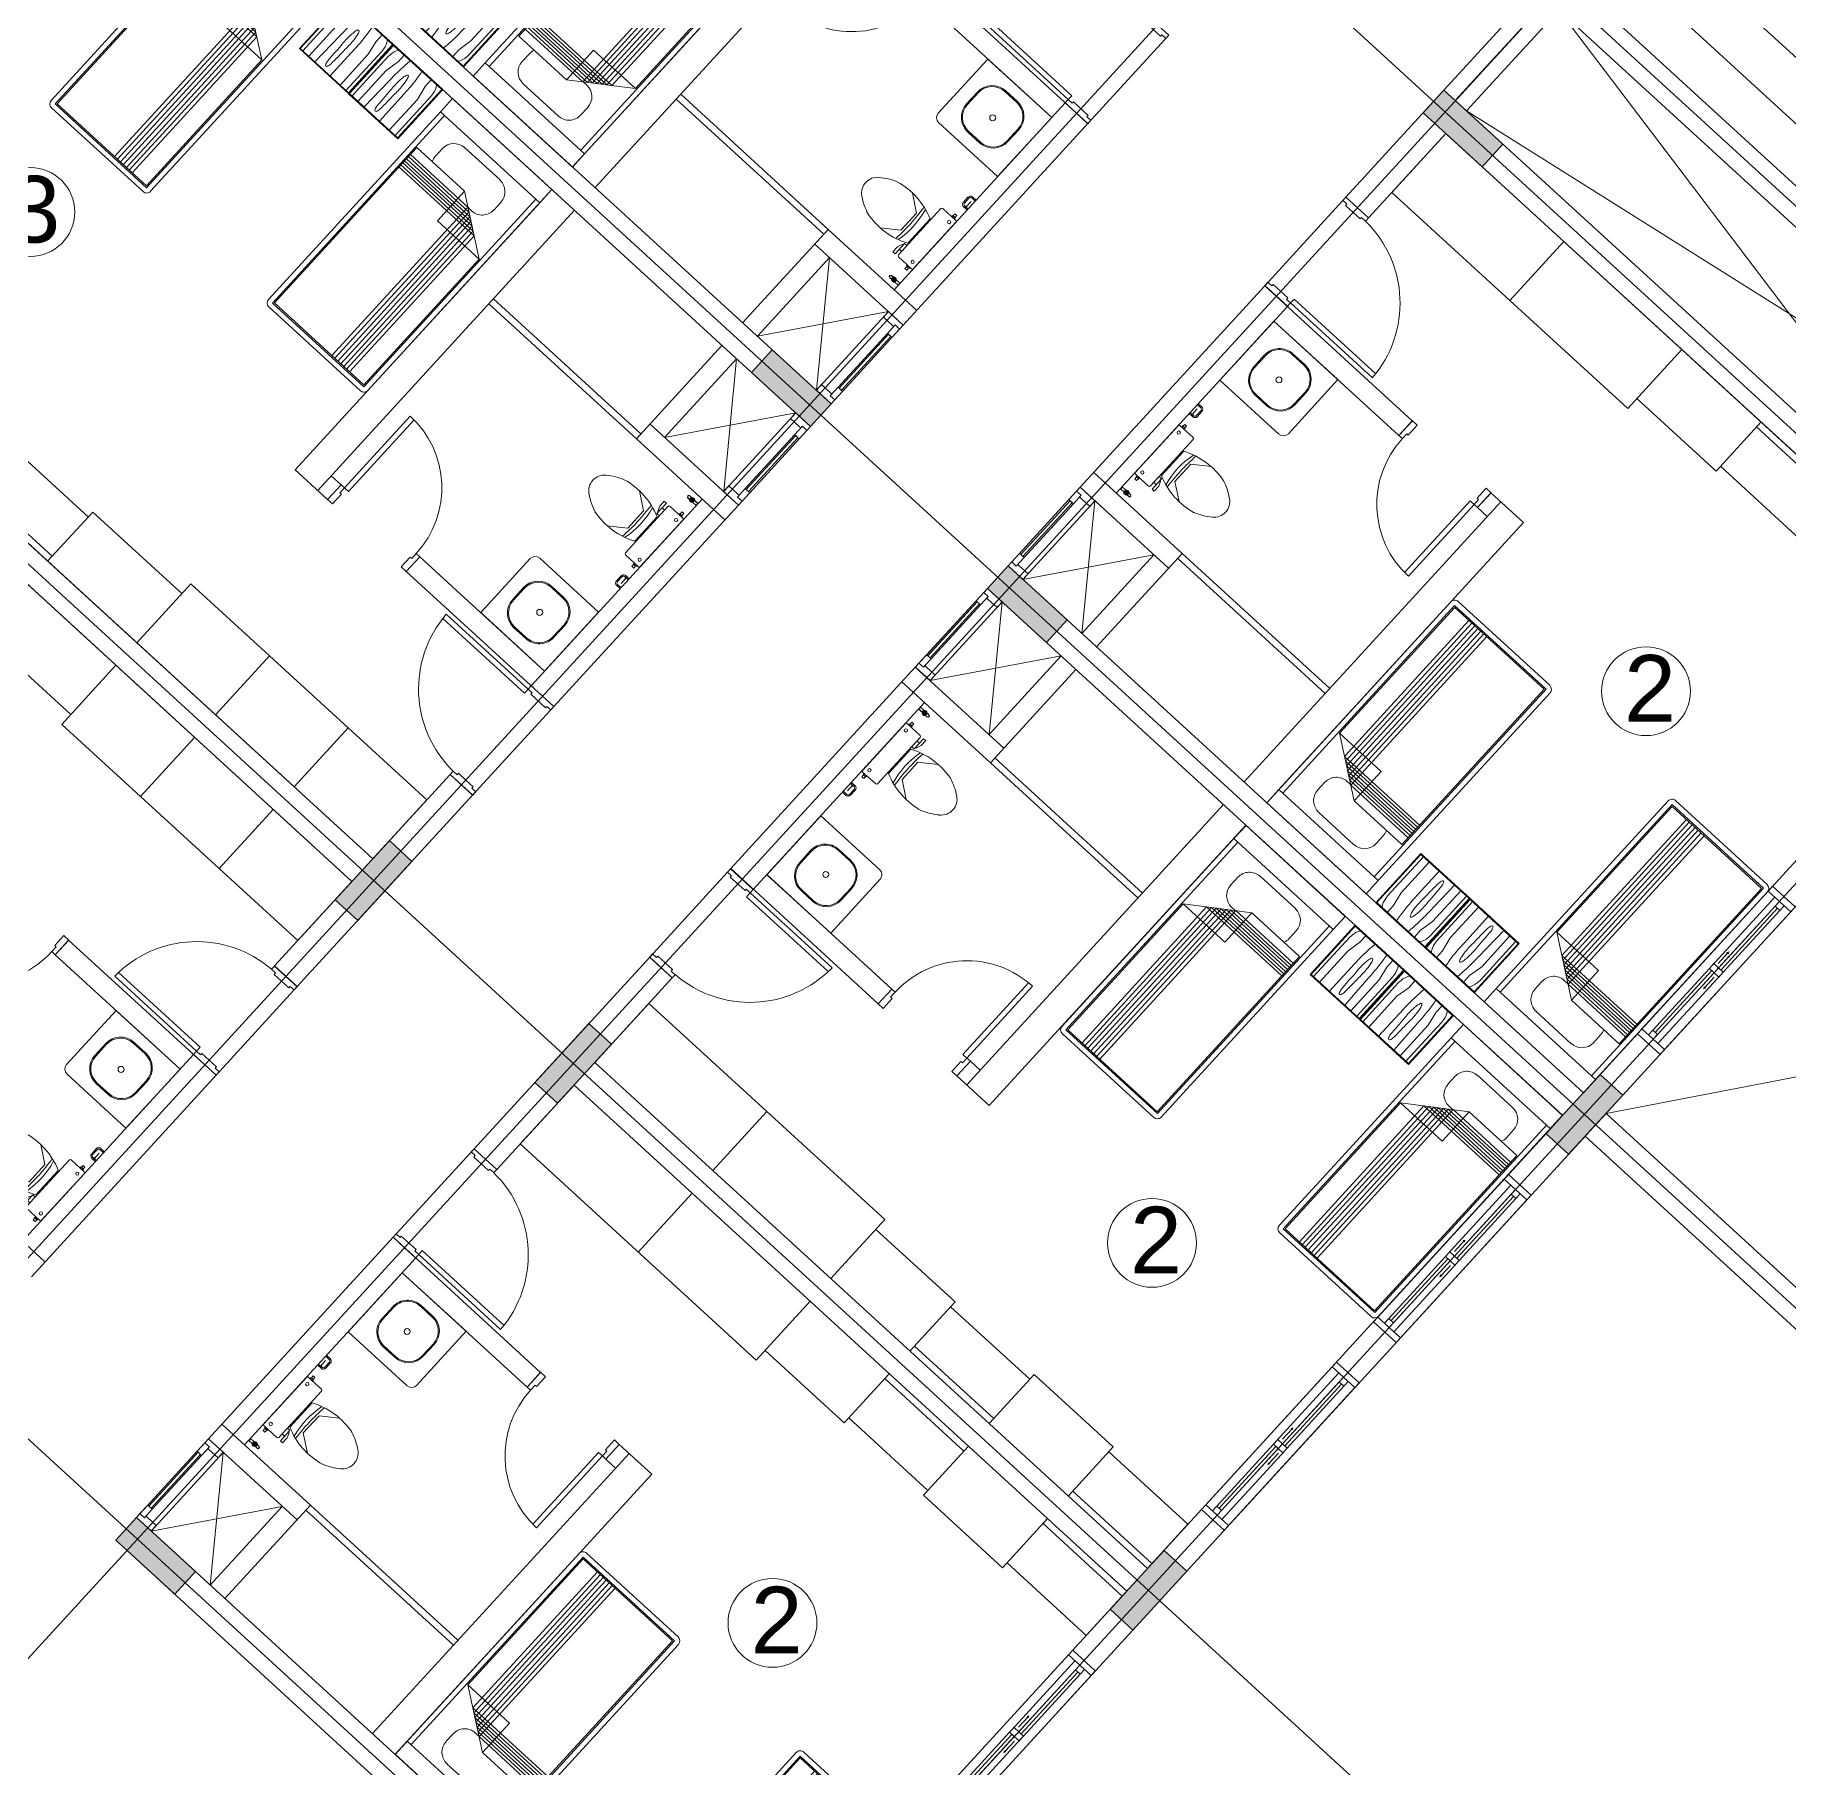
# Model space of a CAD drawing. Header units: metres. Extents: x 750 to 3116, y -341 to 1465.
# Drawn here: x 1586.25 to 1599.41, y 1170.11 to 1183.11 of the extents above; entities that cross this region are included whole.
import ezdxf
from ezdxf.enums import TextEntityAlignment as Align

# ---------------------------------------------------------------- set-up
doc = ezdxf.new("R2010")
doc.units = ezdxf.units.M
for name, color, linetype, lineweight in [('A-Door', 254, 'Continuous', 5), ('Bathroom Door', 252, 'Continuous', 5), ('Bathroom fur', 252, 'Continuous', 5), ('Centre Line', 7, 'Continuous', 13), ('Column', 50, 'Continuous', 20), ('Cutout', 153, 'Continuous', 5), ('Door', 253, 'Continuous', 5), ('Furniture', 44, 'Continuous', 5), ('GUIDE LINE', 7, 'Continuous', 5), ('Hatch', 251, 'Continuous', 5), ('Hidden line', 251, 'Continuous', 5), ('Inverted beam', 252, 'Continuous', 5), ('Railing', 190, 'Continuous', 5), ('Wall ext', 20, 'Continuous', 18), ('WINDOW', 33, 'Continuous', 5)]:
    doc.layers.add(name, color=color, linetype=linetype, lineweight=lineweight)
doc.layers.add('Text', color=7, linetype='Continuous')
doc.styles.get("Standard").update_dxf_attribs({"font": 'arial.ttf'})
doc.styles.add('TEXT-DET', font='simplex.shx', dxfattribs={"width": 0.7})

# ---------------------------------------------------------------- blocks, each defined once
blk = doc.blocks.new('Water Closet')
at = {"layer": 'Bathroom fur', "linetype": 'Continuous', "lineweight": -3}
for p, q in [((1886.331, 447.871), (1886.35, 447.871)), ((1886.364, 447.861), (1886.349, 447.87)), ((1886.364, 447.861), (1886.355, 447.877)), ((1886.364, 447.861), (1886.364, 447.879)), ((1886.364, 447.861), (1886.364, 447.879)), ((1886.364, 447.861), (1886.364, 447.879)), ((1886.364, 447.861), (1886.364, 447.879)), ((1886.364, 447.861), (1886.364, 447.879)), ((1886.364, 447.861), (1886.364, 447.879)), ((1886.364, 447.861), (1886.364, 447.879)), ((1886.364, 447.861), (1886.364, 447.879)), ((1886.364, 447.861), (1886.364, 447.879)), ((1886.364, 447.861), (1886.364, 447.879)), ((1886.364, 447.861), (1886.364, 447.879)), ((1886.364, 447.861), (1886.364, 447.879)), ((1886.364, 447.861), (1886.373, 447.877)), ((1886.364, 447.861), (1886.379, 447.87)), ((1886.378, 447.871), (1886.416, 447.871)), ((1886.416, 447.851), (1886.416, 447.871)), ((1886.331, 447.851), (1886.35, 447.851)), ((1886.364, 447.861), (1886.346, 447.861)), ((1886.364, 447.861), (1886.349, 447.853)), ((1886.364, 447.861), (1886.355, 447.846)), ((1886.364, 447.861), (1886.381, 447.861)), ((1886.364, 447.861), (1886.379, 447.853)), ((1886.364, 447.861), (1886.373, 447.846)), ((1886.364, 447.861), (1886.364, 447.844)), ((1886.378, 447.851), (1886.416, 447.851))]:
    blk.add_line(p, q, dxfattribs=at)
at = {"layer": 'Bathroom fur', "linetype": 'ByBlock'}
for p, q in [((1886.387, 447.744), (1886.368, 447.744)), ((1886.368, 447.744), (1886.368, 447.724)), ((1886.387, 447.744), (1886.387, 447.724)), ((1886.152, 447.554), (1886.027, 447.644)), ((1886.217, 447.662), (1886.217, 447.713)), ((1886.239, 447.713), (1886.217, 447.713)), ((1886.217, 447.662), (1886.232, 447.625)), ((1886.232, 447.625), (1886.239, 447.625)), ((1886.239, 447.608), (1886.239, 447.713)), ((1886.239, 447.666), (1886.264, 447.666)), ((1886.239, 447.608), (1886.264, 447.608)), ((1886.264, 447.23), (1886.264, 447.703)), ((1886.407, 447.713), (1886.274, 447.713)), ((1886.39, 447.724), (1886.365, 447.724)), ((1886.365, 447.724), (1886.365, 447.715)), ((1886.39, 447.715), (1886.365, 447.715)), ((1886.39, 447.724), (1886.39, 447.715)), ((1886.416, 447.23), (1886.416, 447.703)), ((1886.152, 447.379), (1886.152, 447.554)), ((1886.256, 447.343), (1886.256, 447.59)), ((1886.152, 447.379), (1886.027, 447.288)), ((1886.407, 447.22), (1886.274, 447.22)), ((1886.365, 447.208), (1886.365, 447.218)), ((1886.39, 447.218), (1886.365, 447.218)), ((1886.39, 447.208), (1886.39, 447.218)), ((1886.39, 447.208), (1886.365, 447.208)), ((1886.368, 447.189), (1886.368, 447.208)), ((1886.387, 447.189), (1886.368, 447.189)), ((1886.387, 447.189), (1886.387, 447.208))]:
    blk.add_line(p, q, dxfattribs=at)
at = {"layer": 'Bathroom fur'}
for p, q in [((1886.356, 447.031), (1886.356, 447.081)), ((1886.366, 447.031), (1886.366, 447.081)), ((1886.416, 447.106), (1886.381, 447.106)), ((1886.416, 447.096), (1886.381, 447.096)), ((1886.416, 447.016), (1886.381, 447.016)), ((1886.416, 447.006), (1886.381, 447.006))]:
    blk.add_line(p, q, dxfattribs=at)
at = {"layer": 'Bathroom fur', "linetype": 'Continuous', "lineweight": -3}
blk.add_circle((1886.364, 447.861), 0.0175, dxfattribs=at)
at = {"layer": 'Bathroom fur', "linetype": 'ByBlock'}
for centre in [(1886.378, 447.669), (1886.378, 447.264)]:
    blk.add_circle(centre, 0.0123, dxfattribs=at)
at = {"layer": 'Bathroom fur', "linetype": 'Continuous', "lineweight": -3}
blk.add_arc((1886.331, 447.861), 0.01, 90.002, 270, dxfattribs=at)
at = {"layer": 'Bathroom fur', "linetype": 'ByBlock'}
for centre, radius, start, end in [((1886.035, 447.208), 0.446, 109.2942, 127.2549), ((1886.017, 447.095), 0.55, 64.2321, 103.6755), ((1884.672, 447.479), 1.501, 353.4552, 5.5271), ((1885.552, 447.472), 0.65, 345.9276, 13.0204), ((1886.274, 447.703), 0.00987, 90, 180), ((1886.407, 447.703), 0.00987, 0, 90), ((1885.835, 447.467), 0.119, 126.3794, 233.6206), ((1886.041, 447.728), 0.451, 232.2382, 250.1051), ((1886.017, 447.838), 0.55, 256.3245, 295.7679), ((1886.274, 447.23), 0.00987, 180, 270), ((1886.407, 447.23), 0.00987, 270, 0)]:
    blk.add_arc(centre, radius, start, end, dxfattribs=at)
at = {"layer": 'Bathroom fur'}
for centre, radius, start, end in [((1886.381, 447.081), 0.025, 90, 180), ((1886.381, 447.081), 0.015, 90, 180), ((1886.381, 447.031), 0.025, 180, 270), ((1886.381, 447.031), 0.015, 180, 270)]:
    blk.add_arc(centre, radius, start, end, dxfattribs=at)
at = {"layer": 'Bathroom fur', "style": 'TEXT-DET', "width": 0.6}
blk.add_text('1', height=0.06, dxfattribs=at).set_placement((1886.394, 447.07), align=Align.MIDDLE)
blk = doc.blocks.new('Nightstand')
at = {"layer": 'Furniture'}
for p, q in [((1879.838, 464.54), (1879.838, 464.04)), ((1880.338, 464.54), (1879.838, 464.54)), ((1879.843, 464.535), (1879.843, 464.045)), ((1880.333, 464.535), (1879.843, 464.535)), ((1879.869, 464.442), (1879.871, 464.467)), ((1879.869, 464.045), (1879.869, 464.442)), ((1879.929, 464.358), (1879.951, 464.469)), ((1879.951, 464.469), (1879.951, 464.535)), ((1880.074, 464.444), (1880.068, 464.44)), ((1880.08, 464.44), (1880.074, 464.444)), ((1880.226, 464.469), (1880.226, 464.535)), ((1880.248, 464.358), (1880.226, 464.469)), ((1880.308, 464.442), (1880.305, 464.467)), ((1880.308, 464.045), (1880.308, 464.442)), ((1880.333, 464.045), (1880.333, 464.535)), ((1880.338, 464.04), (1880.338, 464.54)), ((1879.929, 464.045), (1879.929, 464.358)), ((1879.997, 464.32), (1879.991, 464.045)), ((1880.147, 464.32), (1880.147, 464.045)), ((1880.248, 464.045), (1880.248, 464.358)), ((1880.068, 464.081), (1880.074, 464.077)), ((1880.074, 464.077), (1880.08, 464.081)), ((1879.838, 464.04), (1880.338, 464.04)), ((1879.843, 464.045), (1880.333, 464.045))]:
    blk.add_line(p, q, dxfattribs=at)
for centre, radius, start, end in [((1880.021, 464.452), 0.15, 146.5657, 174.2856), ((1881.576, 464.32), 1.578, 174.0179, 180), ((1880.825, 464.399), 0.823, 170.5074, 174.0179), ((1879.315, 464.399), 0.828, 5.9821, 9.4446), ((1878.564, 464.32), 1.583, 0, 5.9821), ((1880.156, 464.452), 0.15, 5.7144, 33.4343), ((1880.715, 464.32), 0.664, 175.5997, 180), ((1880.715, 464.32), 0.664, 180, 184.4003), ((1880.395, 464.345), 0.343, 169.4757, 175.5997), ((1880.197, 464.382), 0.142, 155.8434, 169.4757), ((1879.951, 464.382), 0.142, 10.5243, 24.1566), ((1879.753, 464.345), 0.343, 4.4003, 10.5243), ((1879.433, 464.32), 0.664, 0, 4.4003), ((1879.433, 464.32), 0.664, 355.5997, 0), ((1886.298, 464.381), 6.246, 181.0259, 182.4606), ((1873.85, 464.381), 6.246, 357.5394, 358.9741), ((1880.197, 464.139), 0.142, 190.5243, 204.1566), ((1879.951, 464.139), 0.142, 335.8434, 349.4757)]:
    blk.add_arc(centre, radius, start, end, dxfattribs=at)
blk = doc.blocks.new('Bed')
at = {"layer": 'Furniture', "linetype": 'Continuous'}
for p, q in [((1878.327, 465.952), (1879.337, 465.952)), ((1878.327, 465.817), (1878.327, 465.952)), ((1879.337, 465.952), (1879.337, 465.817)), ((1879.337, 465.817), (1878.327, 465.817)), ((1878.327, 463.909), (1878.327, 465.817)), ((1878.367, 463.909), (1878.367, 465.817)), ((1879.297, 465.817), (1879.297, 463.909)), ((1879.337, 465.817), (1879.337, 463.909)), ((1878.642, 465.742), (1879.002, 465.742)), ((1878.377, 465.499), (1878.862, 465.499)), ((1878.377, 463.919), (1878.377, 465.499)), ((1878.525, 465.544), (1878.525, 465.624)), ((1878.862, 465.499), (1879.287, 465.199)), ((1878.862, 465.199), (1878.862, 465.499)), ((1879.12, 465.624), (1879.12, 465.544)), ((1878.962, 465.429), (1878.377, 465.429)), ((1878.992, 465.407), (1878.377, 465.407)), ((1879.022, 465.386), (1878.377, 465.386)), ((1879.052, 465.365), (1878.377, 465.365)), ((1878.962, 463.919), (1878.962, 465.429)), ((1879.002, 465.427), (1878.965, 465.427)), ((1878.992, 463.919), (1878.992, 465.407)), ((1879.022, 463.919), (1879.022, 465.386)), ((1879.052, 463.919), (1879.052, 465.365)), ((1879.082, 465.344), (1878.377, 465.344)), ((1879.112, 465.323), (1878.377, 465.323)), ((1879.142, 465.302), (1878.377, 465.302)), ((1879.082, 463.919), (1879.082, 465.344)), ((1879.112, 463.919), (1879.112, 465.323)), ((1879.142, 463.919), (1879.142, 465.302)), ((1879.287, 465.199), (1878.862, 465.199)), ((1879.287, 465.199), (1879.287, 463.919)), ((1879.287, 463.919), (1878.377, 463.919)), ((1879.297, 463.909), (1878.367, 463.909)), ((1879.297, 463.869), (1878.367, 463.869))]:
    blk.add_line(p, q, dxfattribs=at)
for centre, radius, start, end in [((1878.642, 465.624), 0.117, 90, 180), ((1879.002, 465.624), 0.117, 360, 90), ((1878.642, 465.544), 0.117, 180.0006, 202.5189), ((1879.002, 465.544), 0.117, 270, 0), ((1878.367, 463.909), 0.04, 180, 270), ((1879.297, 463.909), 0.04, 270, 0)]:
    blk.add_arc(centre, radius, start, end, dxfattribs=at)
blk = doc.blocks.new('Wash bashin')
at = {"layer": 'Bathroom fur', "ltscale": 0.35}
for p, q in [((1884.067, 437.333), (1884.067, 437.883)), ((1884.117, 437.933), (1884.717, 437.933)), ((1884.717, 437.333), (1884.717, 437.933)), ((1884.067, 437.333), (1884.717, 437.333))]:
    blk.add_line(p, q, dxfattribs=at)
at = {"layer": 'Bathroom fur'}
for p, q in [((1884.327, 437.838), (1884.447, 437.838)), ((1884.327, 437.83), (1884.447, 437.83)), ((1884.177, 437.568), (1884.177, 437.688)), ((1884.185, 437.568), (1884.185, 437.688)), ((1884.589, 437.688), (1884.589, 437.568)), ((1884.597, 437.688), (1884.597, 437.568)), ((1884.447, 437.426), (1884.327, 437.426)), ((1884.447, 437.418), (1884.327, 437.418))]:
    blk.add_line(p, q, dxfattribs=at)
blk.add_circle((1884.392, 437.633), 0.0225, dxfattribs=at)
at = {"layer": 'Bathroom fur', "ltscale": 0.35}
blk.add_arc((1884.117, 437.883), 0.05, 90, 180, dxfattribs=at)
at = {"layer": 'Bathroom fur'}
for centre, radius, start, end in [((1884.327, 437.688), 0.15, 90, 180), ((1884.327, 437.688), 0.142, 90, 180), ((1884.447, 437.688), 0.15, 0, 90), ((1884.447, 437.688), 0.142, 0, 90), ((1884.327, 437.568), 0.15, 180, 270), ((1884.327, 437.568), 0.142, 180, 270), ((1884.447, 437.568), 0.15, 270, 0), ((1884.447, 437.568), 0.142, 270, 0)]:
    blk.add_arc(centre, radius, start, end, dxfattribs=at)
blk = doc.blocks.new('Door 900')
at = {"layer": 'A-Door'}
for points in [[(29934124, 12198491), (29934164, 12198491), (29934164, 12198476), (29934239, 12198476), (29934314, 12198476), (29934314, 12198491), (29934354, 12198491), (29934354, 12198524), (29934239, 12198524), (29934124, 12198524)], [(29934164, 12197672), (29934314, 12197672), (29934314, 12197658), (29934354, 12197658), (29934354, 12197624), (29934239, 12197624), (29934124, 12197624), (29934124, 12197658), (29934164, 12197658)]]:
    blk.add_lwpolyline(points, close=True, dxfattribs=at)
blk.add_lwpolyline([(29935187, 12197658), (29934354, 12197658), (29934354, 12197698), (29935185, 12197698)], dxfattribs=at)
blk.add_arc((29934327, 12197631), 860, 1.7769, 88.2024, dxfattribs=at)
blk = doc.blocks.new('Door1')
at = {"layer": 'Bathroom Door'}
for p, q in [((1900.586, 444.886), (1899.856, 444.886)), ((1900.586, 444.846), (1899.857, 444.846))]:
    blk.add_line(p, q, dxfattribs=at)
for points in [[(1900.736, 444.921), (1900.586, 444.921), (1900.586, 444.886), (1900.636, 444.886), (1900.636, 444.871), (1900.736, 444.871), (1900.736, 444.921)], [(1900.586, 444.886), (1900.586, 444.846)], [(1900.736, 444.121), (1900.586, 444.121), (1900.586, 444.156), (1900.636, 444.156), (1900.636, 444.171), (1900.736, 444.171), (1900.736, 444.121)]]:
    blk.add_lwpolyline(points, dxfattribs=at)
blk.add_arc((1900.586, 444.886), 0.73, 180, 270, dxfattribs=at)
blk = doc.blocks.new('WINODO1')
at = {"layer": 'WINDOW', "linetype": 'Continuous'}
for p, q in [((2471212540, 936769700), (2471212491, 936769700)), ((2471212491, 936769700), (2471212491, 936769470)), ((2471212540, 936769700), (2471212540, 936769470)), ((2471213991, 936769700), (2471213943, 936769700)), ((2471213943, 936769700), (2471213943, 936769470)), ((2471213991, 936769700), (2471213991, 936769470)), ((2471212540, 936769470), (2471212491, 936769470)), ((2471213991, 936769470), (2471213943, 936769470))]:
    blk.add_line(p, q, dxfattribs=at)
at = {"layer": 'WINDOW'}
for p, q in [((2471212540, 936769700), (2471213943, 936769700)), ((2471213241, 936769537), (2471212540, 936769537)), ((2471212588, 936769633), (2471213217, 936769633)), ((2471212588, 936769585), (2471213217, 936769585)), ((2471213193, 936769561), (2471213089, 936769561)), ((2471213241, 936769633), (2471213943, 936769633)), ((2471213266, 936769585), (2471213895, 936769585)), ((2471213266, 936769537), (2471213895, 936769537)), ((2471213290, 936769609), (2471213394, 936769609)), ((2471212540, 936769470), (2471213943, 936769470))]:
    blk.add_line(p, q, dxfattribs=at)
at = {"layer": 'WINDOW', "color": 4}
blk.add_line((2471212588, 936769609), (2471213217, 936769609), dxfattribs=at)
at = {"layer": 'WINDOW', "color": 4, "true_color": 0x1fffff}
blk.add_line((2471213266, 936769561), (2471213895, 936769561), dxfattribs=at)
at = {"layer": 'WINDOW'}
for points in [[(2471212540, 936769585), (2471212588, 936769585), (2471212588, 936769633), (2471212540, 936769633)], [(2471213076, 936769561), (2471213089, 936769568), (2471213089, 936769554)], [(2471213217, 936769585), (2471213266, 936769585), (2471213266, 936769633), (2471213217, 936769633)], [(2471213217, 936769537), (2471213266, 936769537), (2471213266, 936769585), (2471213217, 936769585)], [(2471213406, 936769609), (2471213394, 936769616), (2471213394, 936769602)], [(2471213895, 936769537), (2471213943, 936769537), (2471213943, 936769585), (2471213895, 936769585)]]:
    blk.add_lwpolyline(points, close=True, dxfattribs=at)
blk = doc.blocks.new('700mm Door')
at = {"layer": 'Door'}
for points in [[(11493508.327, 4446107.926), (11493508.287, 4446107.926), (11493508.287, 4446107.776), (11493508.344, 4446107.776), (11493508.344, 4446107.868), (11493508.344, 4446107.88), (11493508.327, 4446107.88)], [(11493508.327, 4446107.88), (11493508.413, 4446107.88), (11493508.413, 4446107.926), (11493508.327, 4446107.926)], [(11493508.413, 4446107.891), (11493508.961, 4446107.891), (11493508.961, 4446107.914), (11493508.413, 4446107.914)], [(11493509.047, 4446107.88), (11493508.961, 4446107.88), (11493508.961, 4446107.926), (11493509.047, 4446107.926)], [(11493509.047, 4446107.926), (11493509.047, 4446107.88), (11493509.03, 4446107.88), (11493509.03, 4446107.868), (11493509.03, 4446107.776), (11493509.087, 4446107.776), (11493509.087, 4446107.926)]]:
    blk.add_lwpolyline(points, close=True, dxfattribs=at)
at = {"layer": 'Door', "color": 1}
blk.add_lwpolyline([(11493508.413, 4446107.88), (11493508.961, 4446107.88), (11493508.961, 4446107.926), (11493508.413, 4446107.926)], close=True, dxfattribs=at)

msp = doc.modelspace()

# ---------------------------------------------------------------- hatches: boundary and pattern name
at = {"layer": 'Hatch', "transparency": 33554687}
h = msp.add_hatch(color=256, dxfattribs=at)
h.dxf.hatch_style = 1
h.paths.add_polyline_path([(1646.175, 1164.24), (1646.005, 1164.395), (1645.846, 1164.222), (1645.755, 1164.122), (1645.6, 1163.952), (1645.769, 1163.797)])
h.paths.add_polyline_path([(1649.318, 1167.672), (1649.149, 1167.827), (1648.743, 1167.385), (1648.913, 1167.229)])
h.paths.add_polyline_path([(1652.587, 1171.24), (1652.417, 1171.396), (1652.384, 1171.359), (1652.292, 1171.259), (1652.012, 1170.953), (1652.182, 1170.798)])
h.paths.add_polyline_path([(1655.856, 1174.809), (1655.686, 1174.964), (1655.281, 1174.522), (1655.45, 1174.366)])
h.paths.add_polyline_path([(1659.124, 1178.377), (1658.955, 1178.533), (1658.549, 1178.09), (1658.719, 1177.935)])
h.paths.add_polyline_path([(1661.826, 1182.215), (1661.67, 1182.045), (1662.113, 1181.64), (1662.268, 1181.809)])
h.paths.add_polyline_path([(1657.785, 1185.916), (1657.629, 1185.746), (1658.072, 1185.341), (1658.227, 1185.511)])
h.paths.add_polyline_path([(1654.516, 1182.348), (1654.361, 1182.178), (1654.471, 1182.077), (1654.803, 1181.773), (1654.958, 1181.942)])
h.paths.add_polyline_path([(1652.746, 1183.969), (1652.591, 1183.799), (1653.033, 1183.394), (1653.189, 1183.563)])
h.paths.add_polyline_path([(1651.542, 1178.76), (1651.372, 1178.915), (1650.967, 1178.473), (1651.137, 1178.318)])
h.paths.add_polyline_path([(1650.045, 1180.131), (1649.875, 1180.287), (1649.47, 1179.844), (1649.64, 1179.689)])
h.paths.add_polyline_path([(1647.979, 1175.21), (1647.823, 1175.041), (1647.934, 1174.94), (1648.266, 1174.636), (1648.421, 1174.805)])
h.paths.add_polyline_path([(1646.541, 1176.528), (1646.209, 1176.832), (1646.053, 1176.662), (1646.496, 1176.257), (1646.651, 1176.426)])
h.paths.add_polyline_path([(1645.004, 1171.623), (1644.835, 1171.778), (1644.43, 1171.336), (1644.599, 1171.181)])
h.paths.add_polyline_path([(1643.632, 1173.131), (1643.463, 1173.286), (1643.058, 1172.844), (1643.227, 1172.688)])
h.paths.add_polyline_path([(1641.441, 1168.073), (1641.286, 1167.904), (1641.728, 1167.499), (1641.884, 1167.668)])
h.paths.add_polyline_path([(1640.114, 1169.289), (1639.944, 1169.445), (1639.539, 1169.002), (1639.709, 1168.847)])
h.paths.add_polyline_path([(1636.735, 1165.822), (1636.403, 1166.126), (1636.247, 1165.956), (1636.69, 1165.551), (1636.845, 1165.721)])
h.paths.add_polyline_path([(1631.152, 1171.438), (1630.982, 1171.593), (1630.577, 1171.151), (1630.746, 1170.995)])
h.paths.add_polyline_path([(1634.17, 1174.733), (1634.001, 1174.889), (1633.595, 1174.446), (1633.765, 1174.291)])
h.paths.add_polyline_path([(1637.689, 1178.575), (1637.519, 1178.73), (1637.114, 1178.288), (1637.284, 1178.132)])
h.paths.add_polyline_path([(1640.833, 1182.007), (1640.663, 1182.162), (1640.258, 1181.72), (1640.427, 1181.564), (1640.461, 1181.601), (1640.552, 1181.701)])
h.paths.add_polyline_path([(1644.101, 1185.575), (1643.932, 1185.731), (1643.527, 1185.288), (1643.696, 1185.133)])
h.paths.add_polyline_path([(1646.999, 1188.738), (1647.09, 1188.838), (1647.245, 1189.007), (1647.076, 1189.163), (1646.67, 1188.72), (1646.84, 1188.565)])
h.paths.add_polyline_path([(1636.008, 1186.175), (1635.839, 1186.33), (1635.433, 1185.888), (1635.603, 1185.733)])
h.paths.add_polyline_path([(1631.525, 1190.282), (1631.369, 1190.112), (1631.48, 1190.011), (1631.812, 1189.707), (1631.967, 1189.877)])
h.paths.add_polyline_path([(1628.676, 1186.831), (1628.506, 1186.986), (1628.101, 1186.544), (1628.27, 1186.388)])
h.paths.add_polyline_path([(1632.989, 1182.879), (1632.82, 1183.035), (1632.415, 1182.592), (1632.584, 1182.437)])
h.paths.add_polyline_path([(1629.471, 1179.038), (1629.301, 1179.193), (1628.896, 1178.751), (1629.066, 1178.596)])
h.paths.add_polyline_path([(1624.987, 1183.145), (1624.832, 1182.975), (1625.274, 1182.57), (1625.43, 1182.739)])
h.paths.add_polyline_path([(1626.327, 1175.606), (1626.157, 1175.761), (1626.124, 1175.724), (1626.032, 1175.625), (1625.752, 1175.319), (1625.922, 1175.163)])
h.paths.add_polyline_path([(1621.719, 1179.576), (1621.563, 1179.407), (1621.674, 1179.305), (1622.006, 1179.001), (1622.161, 1179.171)])
h.paths.add_polyline_path([(1619.949, 1181.197), (1619.794, 1181.028), (1620.236, 1180.622), (1620.391, 1180.792), (1620.281, 1180.893)])
h.paths.add_polyline_path([(1623.218, 1184.766), (1623.062, 1184.596), (1623.505, 1184.191), (1623.66, 1184.361)])
h.paths.add_polyline_path([(1626.486, 1188.334), (1626.331, 1188.165), (1626.773, 1187.76), (1626.929, 1187.929)])
h.paths.add_polyline_path([(1622.117, 1192.336), (1621.962, 1192.167), (1622.404, 1191.762), (1622.56, 1191.931)])
h.paths.add_polyline_path([(1619.143, 1188.749), (1618.973, 1188.904), (1618.568, 1188.462), (1618.738, 1188.307)])
h.paths.add_polyline_path([(1615.874, 1185.18), (1615.705, 1185.336), (1615.299, 1184.893), (1615.469, 1184.738)])
h.paths.add_polyline_path([(1612.731, 1181.748), (1612.561, 1181.904), (1612.156, 1181.461), (1612.325, 1181.306)])
h.paths.add_polyline_path([(1617.373, 1177.496), (1617.203, 1177.652), (1616.798, 1177.209), (1616.967, 1177.054)])
h.paths.add_polyline_path([(1618.745, 1175.989), (1618.575, 1176.144), (1618.17, 1175.702), (1618.339, 1175.546)])
h.paths.add_polyline_path([(1623.058, 1172.037), (1622.889, 1172.193), (1622.483, 1171.75), (1622.653, 1171.595)])
h.paths.add_polyline_path([(1619.915, 1168.605), (1619.745, 1168.761), (1619.34, 1168.318), (1619.509, 1168.163)])
h.paths.add_polyline_path([(1615.181, 1172.439), (1615.026, 1172.27), (1615.468, 1171.864), (1615.624, 1172.034)])
h.paths.add_polyline_path([(1613.411, 1174.06), (1613.256, 1173.891), (1613.699, 1173.485), (1613.854, 1173.655)])
h.paths.add_polyline_path([(1609.042, 1178.062), (1608.887, 1177.893), (1609.329, 1177.487), (1609.485, 1177.657)])
h.paths.add_polyline_path([(1610.143, 1170.492), (1609.987, 1170.322), (1610.43, 1169.917), (1610.585, 1170.086)])
h.paths.add_polyline_path([(1607.566, 1166.791), (1607.397, 1166.946), (1606.992, 1166.504), (1607.161, 1166.348)])
h.paths.add_polyline_path([(1602.924, 1171.043), (1602.755, 1171.198), (1602.35, 1170.756), (1602.519, 1170.6)])
h.paths.add_polyline_path([(1604.823, 1182.429), (1604.653, 1182.584), (1604.495, 1182.411), (1604.403, 1182.311), (1604.248, 1182.142), (1604.418, 1181.986)])
h.paths.add_polyline_path([(1607.842, 1185.725), (1607.672, 1185.88), (1607.267, 1185.438), (1607.436, 1185.282)])
h.paths.add_polyline_path([(1603.528, 1189.676), (1603.358, 1189.831), (1602.953, 1189.389), (1603.123, 1189.234)])
h.paths.add_polyline_path([(1600.09, 1186.263), (1599.934, 1186.093), (1600.377, 1185.688), (1600.532, 1185.858)])
h.paths.add_polyline_path([(1602.031, 1191.047), (1601.861, 1191.203), (1601.456, 1190.76), (1601.626, 1190.605)])
h.paths.add_polyline_path([(1596.087, 1196.491), (1595.918, 1196.647), (1595.513, 1196.204), (1595.682, 1196.049)])
h.paths.add_polyline_path([(1592.944, 1193.059), (1592.774, 1193.215), (1592.369, 1192.772), (1592.538, 1192.617)])
h.paths.add_polyline_path([(1598.32, 1187.884), (1598.164, 1187.714), (1598.607, 1187.309), (1598.762, 1187.479)])
h.paths.add_polyline_path([(1595.619, 1184.047), (1595.449, 1184.202), (1595.044, 1183.759), (1595.213, 1183.604)])
h.paths.add_polyline_path([(1589.675, 1189.491), (1589.505, 1189.646), (1589.1, 1189.204), (1589.27, 1189.048)])
h.paths.add_polyline_path([(1586.406, 1185.922), (1586.237, 1186.077), (1585.831, 1185.635), (1586.001, 1185.48)])
h.paths.add_polyline_path([(1592.225, 1180.342), (1591.782, 1180.747), (1591.627, 1180.577), (1592.07, 1180.172)])
h.paths.add_polyline_path([(1593.995, 1178.72), (1593.552, 1179.126), (1593.397, 1178.956), (1593.839, 1178.551)])
h.paths.add_polyline_path([(1596.821, 1182.694), (1596.666, 1182.525), (1597.108, 1182.119), (1597.263, 1182.289)])
h.paths.add_polyline_path([(1601.304, 1178.588), (1601.135, 1178.743), (1600.729, 1178.3), (1600.899, 1178.145)])
h.paths.add_polyline_path([(1598.161, 1175.155), (1597.991, 1175.311), (1597.586, 1174.868), (1597.755, 1174.713)])
h.paths.add_polyline_path([(1594.892, 1171.587), (1594.722, 1171.742), (1594.317, 1171.3), (1594.487, 1171.144)])
h.paths.add_polyline_path([(1590.578, 1175.538), (1590.408, 1175.694), (1590.003, 1175.251), (1590.173, 1175.096)])
h.paths.add_polyline_path([(1589.081, 1176.909), (1588.912, 1177.065), (1588.506, 1176.622), (1588.676, 1176.467)])
h.paths.add_polyline_path([(1583.138, 1182.354), (1582.968, 1182.509), (1582.563, 1182.066), (1582.732, 1181.911)])
h.paths.add_polyline_path([(1579.869, 1178.785), (1579.699, 1178.94), (1579.294, 1178.498), (1579.464, 1178.343)])
h.paths.add_polyline_path([(1585.245, 1173.61), (1585.09, 1173.44), (1585.532, 1173.035), (1585.687, 1173.204)])
h.paths.add_polyline_path([(1587.015, 1171.989), (1586.859, 1171.819), (1587.302, 1171.414), (1587.457, 1171.583)])
h.paths.add_polyline_path([(1582.669, 1169.909), (1582.499, 1170.064), (1582.094, 1169.622), (1582.263, 1169.466)])
h.paths.add_polyline_path([(1576.725, 1175.353), (1576.556, 1175.508), (1576.15, 1175.066), (1576.32, 1174.91)])
h.paths.add_polyline_path([(1591.748, 1168.155), (1591.579, 1168.31), (1591.42, 1168.137), (1591.329, 1168.037), (1591.173, 1167.868), (1591.343, 1167.712)])
h.paths.add_polyline_path([(1561.743, 1170.12), (1561.574, 1170.275), (1561.169, 1169.833), (1561.339, 1169.677)])
h.paths.add_polyline_path([(1566.286, 1175.092), (1566.116, 1175.248), (1565.712, 1174.805), (1565.882, 1174.649)])
h.paths.add_polyline_path([(1570.833, 1180.068), (1570.663, 1180.223), (1570.258, 1179.78), (1570.428, 1179.625)])
h.paths.add_polyline_path([(1575.254, 1184.907), (1574.811, 1185.312), (1574.656, 1185.142), (1575.099, 1184.738)])
h.paths.add_polyline_path([(1579.283, 1190.207), (1579.128, 1190.037), (1579.571, 1189.632), (1579.726, 1189.802)])
h.paths.add_polyline_path([(1568.934, 1190.933), (1568.764, 1191.088), (1568.36, 1190.645), (1568.529, 1190.49)])
h.paths.add_polyline_path([(1559.841, 1180.981), (1559.672, 1181.136), (1559.267, 1180.693), (1559.437, 1180.538)])
h.paths.add_polyline_path([(1557.524, 1178.445), (1557.211, 1178.732), (1557.211, 1178.732), (1557.196, 1178.745), (1557.081, 1178.85), (1556.926, 1178.68), (1557.369, 1178.275)])
h.paths.add_polyline_path([(1555.295, 1176.005), (1555.125, 1176.16), (1554.721, 1175.717), (1554.89, 1175.562)])
h.paths.add_polyline_path([(1552.096, 1183.405), (1551.941, 1183.235), (1551.941, 1183.235), (1552.384, 1182.831), (1552.539, 1183)])
h.paths.add_polyline_path([(1554.583, 1185.786), (1554.413, 1185.941), (1554.008, 1185.498), (1554.178, 1185.343)])
h.paths.add_polyline_path([(1559.129, 1190.762), (1558.959, 1190.917), (1558.555, 1190.474), (1558.724, 1190.319)])
h.paths.add_polyline_path([(1563.675, 1195.737), (1563.506, 1195.893), (1563.101, 1195.45), (1563.271, 1195.294)])
h.paths.add_polyline_path([(1567.853, 1200.651), (1567.698, 1200.481), (1568.141, 1200.076), (1568.296, 1200.246)])

# ---------------------------------------------------------------- linework, layer by layer
at = {"layer": 'Bathroom fur'}
for p, q in [((1592.169, 1181.613), (1591.063, 1182.626)), ((1592.203, 1181.65), (1591.097, 1182.663)), ((1590.764, 1180.079), (1589.658, 1181.092)), ((1590.798, 1180.116), (1589.692, 1181.129)), ((1594.858, 1179.218), (1595.964, 1178.205)), ((1594.824, 1179.182), (1595.93, 1178.168)), ((1593.419, 1177.648), (1594.525, 1176.635)), ((1593.453, 1177.685), (1594.559, 1176.671)), ((1588.286, 1172.044), (1589.392, 1171.031)), ((1588.32, 1172.081), (1589.426, 1171.068))]:
    msp.add_line(p, q, dxfattribs=at)
at = {"layer": 'Centre Line', "color": 30, "true_color": 0xf26722}
for p, q in [((1603.973, 1193.337), (1580.152, 1167.332)), ((1619.935, 1164.187), (1589.233, 1192.309)), ((1605.469, 1191.966), (1581.649, 1165.961)), ((1618.531, 1162.653), (1587.828, 1190.776)), ((1609.783, 1188.015), (1585.963, 1162.009)), ((1615.262, 1159.084), (1584.559, 1187.207)), ((1596.901, 1169.339), (1581.291, 1183.639)), ((1593.633, 1165.771), (1578.022, 1180.07))]:
    msp.add_line(p, q, dxfattribs=at)
at = {"layer": 'Centre Line', "color": 3, "true_color": 0x1fff1f}
msp.add_lwpolyline([(1560.568, 1205.701), (1582.572, 1185.546), (1588.732, 1192.27), (1612.323, 1170.661), (1624.767, 1184.247), (1647.479, 1163.443)], dxfattribs=at)
at = {"layer": 'Column'}
for points in [[(1596.821, 1182.694), (1597.263, 1182.289), (1597.108, 1182.119), (1596.666, 1182.525), (1596.821, 1182.694)], [(1591.782, 1180.747), (1592.225, 1180.342), (1592.07, 1180.172), (1591.627, 1180.577), (1591.782, 1180.747)], [(1593.552, 1179.126), (1593.995, 1178.72), (1593.839, 1178.551), (1593.397, 1178.956), (1593.552, 1179.126)], [(1588.506, 1176.622), (1588.912, 1177.065), (1589.081, 1176.909), (1588.676, 1176.467), (1588.506, 1176.622)], [(1590.003, 1175.251), (1590.408, 1175.694), (1590.578, 1175.538), (1590.173, 1175.096), (1590.003, 1175.251)], [(1597.586, 1174.868), (1597.991, 1175.311), (1598.161, 1175.155), (1597.755, 1174.713), (1597.586, 1174.868)], [(1587.015, 1171.989), (1587.457, 1171.583), (1587.302, 1171.414), (1586.859, 1171.819), (1587.015, 1171.989)], [(1594.317, 1171.3), (1594.722, 1171.742), (1594.892, 1171.587), (1594.487, 1171.144), (1594.317, 1171.3)]]:
    msp.add_lwpolyline(points, dxfattribs=at)
at = {"layer": 'Cutout'}
for p, q in [((1597.683, 1183.295), (1601.135, 1178.743)), ((1601.827, 1179.498), (1596.991, 1182.539)), ((1592.212, 1181.438), (1592.114, 1180.443)), ((1591.672, 1180.848), (1592.655, 1181.033)), ((1591.516, 1180.679), (1591.419, 1179.683)), ((1590.976, 1180.089), (1591.959, 1180.273)), ((1594.105, 1178.619), (1594.203, 1179.614)), ((1593.663, 1179.024), (1594.646, 1179.209)), ((1593.507, 1178.855), (1593.41, 1177.86)), ((1592.967, 1178.265), (1593.95, 1178.45)), ((1587.666, 1172.477), (1587.568, 1171.482)), ((1587.125, 1171.887), (1588.108, 1172.072))]:
    msp.add_line(p, q, dxfattribs=at)
at = {"layer": 'Cutout', "ltscale": 0.02}
msp.add_line((1598.036, 1175.019), (1603.679, 1176.101), dxfattribs=at)
at = {"layer": 'Furniture'}
for p, q in [((1596.43, 1181.927), (1598.2, 1180.306)), ((1590.858, 1175.844), (1592.628, 1174.223)), ((1589.892, 1174.79), (1591.662, 1173.169))]:
    msp.add_line(p, q, dxfattribs=at)
for points in [[(1583.984, 1181.938), (1583.317, 1182.549), (1583.013, 1182.217), (1588.787, 1176.928)], [(1600.979, 1178.573), (1596.835, 1182.369), (1596.43, 1181.927)], [(1583.221, 1181.104), (1582.553, 1181.716), (1582.857, 1182.048), (1588.631, 1176.759)], [(1597.315, 1181.116), (1597.72, 1181.559)], [(1598.2, 1180.306), (1598.605, 1180.748)], [(1598.267, 1180.38), (1598.861, 1179.836), (1599.199, 1180.205)], [(1599.165, 1180.168), (1599.758, 1179.624), (1599.792, 1179.661)], [(1586.653, 1179.493), (1585.986, 1180.104)], [(1598.895, 1179.873), (1599.488, 1179.329)], [(1586.383, 1179.198), (1585.716, 1179.809)], [(1587.355, 1178.918), (1586.687, 1179.529), (1586.349, 1179.161)], [(1586.524, 1178.011), (1585.856, 1178.622), (1586.194, 1178.991)], [(1587.017, 1178.549), (1587.422, 1178.992), (1589.192, 1177.371)], [(1587.607, 1178.009), (1588.012, 1178.452)], [(1586.861, 1178.38), (1586.456, 1177.937), (1588.226, 1176.316)], [(1588.197, 1177.469), (1588.602, 1177.911)], [(1587.451, 1177.839), (1587.046, 1177.397)], [(1589.192, 1177.371), (1588.787, 1176.928)], [(1588.041, 1177.299), (1587.636, 1176.857)], [(1588.226, 1176.316), (1588.631, 1176.759)], [(1594.597, 1171.606), (1590.453, 1175.402), (1590.858, 1175.844)], [(1594.442, 1171.436), (1590.298, 1175.232), (1589.892, 1174.79)], [(1591.743, 1175.034), (1591.338, 1174.591)], [(1590.777, 1173.979), (1591.183, 1174.422)], [(1592.628, 1174.223), (1592.223, 1173.781)], [(1592.561, 1174.149), (1593.154, 1173.606), (1592.816, 1173.237)], [(1591.662, 1173.169), (1592.068, 1173.611)], [(1593.12, 1173.569), (1593.714, 1173.025)], [(1592.85, 1173.274), (1593.444, 1172.73), (1593.41, 1172.693)], [(1591.73, 1173.242), (1592.323, 1172.699), (1592.661, 1173.067)], [(1592.627, 1173.031), (1593.221, 1172.487)], [(1593.41, 1172.693), (1593.748, 1173.062), (1594.341, 1172.518), (1594.004, 1172.15)], [(1592.357, 1172.736), (1592.951, 1172.192)], [(1593.255, 1172.524), (1592.917, 1172.155), (1593.511, 1171.611), (1593.848, 1171.98)], [(1594.308, 1172.481), (1594.901, 1171.938), (1594.597, 1171.606)], [(1594.037, 1172.186), (1594.631, 1171.643)], [(1593.848, 1171.98), (1593.815, 1171.943), (1594.408, 1171.399)], [(1593.544, 1171.648), (1594.138, 1171.104), (1594.442, 1171.436)]]:
    msp.add_lwpolyline(points, dxfattribs=at)
at = {"layer": 'GUIDE LINE'}
for centre in [(1586.219, 1181.78), (1598.336, 1178.186), (1594.631, 1174.048), (1591.785, 1171.198)]:
    msp.add_circle(centre, 0.333, dxfattribs=at)
at = {"layer": 'Hidden line'}
for p, q in [((1594.15, 1182.443), (1594.758, 1183.107)), ((1595.477, 1181.227), (1596.085, 1181.891)), ((1592.655, 1181.033), (1592.114, 1180.443)), ((1592.765, 1180.931), (1592.225, 1180.342)), ((1591.959, 1180.273), (1591.419, 1179.683)), ((1592.07, 1180.172), (1591.529, 1179.582)), ((1594.093, 1179.716), (1593.552, 1179.126)), ((1594.203, 1179.614), (1593.663, 1179.024)), ((1593.397, 1178.956), (1592.856, 1178.366)), ((1593.507, 1178.855), (1592.967, 1178.265)), ((1589.536, 1177.406), (1590.144, 1178.07)), ((1590.864, 1176.191), (1591.472, 1176.855)), ((1587.612, 1175.306), (1588.221, 1175.97)), ((1588.94, 1174.09), (1589.548, 1174.754)), ((1587.555, 1172.579), (1587.015, 1171.989)), ((1587.666, 1172.477), (1587.125, 1171.887))]:
    msp.add_line(p, q, dxfattribs=at)
at = {"layer": 'Inverted beam'}
for points in [[(1604.851, 1177.04), (1597.668, 1183.619), (1596.821, 1182.694), (1596.991, 1182.539), (1597.838, 1183.464)], [(1597.683, 1183.295), (1601.827, 1179.498)], [(1602.505, 1170.925), (1598.036, 1175.019), (1597.88, 1174.849), (1602.35, 1170.756), (1602.505, 1170.925)]]:
    msp.add_lwpolyline(points, dxfattribs=at)
at = {"layer": 'Railing'}
for p, q in [((1596.906, 1182.617), (1597.753, 1183.542)), ((1597.591, 1183.535), (1604.774, 1176.955))]:
    msp.add_line(p, q, dxfattribs=at)
at = {"layer": 'Wall ext'}
for p, q in [((1592.225, 1180.342), (1586.281, 1185.786)), ((1592.07, 1180.172), (1586.126, 1185.616)), ((1590.285, 1182.118), (1592.211, 1184.22)), ((1590.455, 1181.963), (1592.38, 1184.064)), ((1593.044, 1183.456), (1594.15, 1182.443)), ((1592.942, 1183.346), (1593.879, 1182.488)), ((1596.085, 1181.891), (1596.821, 1182.694)), ((1596.821, 1182.694), (1601.304, 1178.588)), ((1592.697, 1181.197), (1593.98, 1182.599)), ((1600.979, 1178.573), (1596.666, 1182.525)), ((1594.15, 1182.443), (1592.765, 1180.931)), ((1596.255, 1181.736), (1596.835, 1182.369)), ((1588.787, 1176.928), (1583.013, 1182.217)), ((1582.857, 1182.048), (1588.631, 1176.759)), ((1590.13, 1181.948), (1588.205, 1179.847)), ((1596.255, 1181.736), (1596.085, 1181.891)), ((1590.3, 1181.793), (1588.375, 1179.691)), ((1591.561, 1180.949), (1592.203, 1181.65)), ((1592.203, 1181.65), (1592.867, 1181.042)), ((1591.672, 1180.848), (1592.212, 1181.438)), ((1592.102, 1181.539), (1592.765, 1180.931)), ((1595.477, 1181.227), (1594.093, 1179.716)), ((1596.583, 1180.214), (1595.477, 1181.227)), ((1594.363, 1179.671), (1595.647, 1181.072)), ((1596.482, 1180.104), (1595.546, 1180.961)), ((1590.764, 1180.079), (1591.406, 1180.78)), ((1590.976, 1180.089), (1591.516, 1180.679)), ((1592.225, 1180.342), (1592.07, 1180.172)), ((1590.865, 1180.19), (1591.529, 1179.582)), ((1596.482, 1180.104), (1596.583, 1180.214)), ((1590.764, 1180.079), (1591.428, 1179.471)), ((1588.205, 1179.847), (1588.448, 1179.624)), ((1588.55, 1179.734), (1588.448, 1179.624)), ((1588.476, 1179.802), (1588.55, 1179.734)), ((1594.756, 1179.108), (1594.093, 1179.716)), ((1594.858, 1179.218), (1594.194, 1179.826)), ((1591.258, 1179.627), (1589.975, 1178.226)), ((1595.322, 1177.505), (1597.247, 1179.606)), ((1597.072, 1179.563), (1597.173, 1179.674)), ((1597.417, 1179.451), (1597.173, 1179.674)), ((1591.529, 1179.582), (1590.144, 1178.07)), ((1597.146, 1179.496), (1597.072, 1179.563)), ((1595.492, 1177.349), (1597.417, 1179.451)), ((1589.14, 1179.194), (1589.038, 1179.084)), ((1589.14, 1179.194), (1590.076, 1178.336)), ((1594.105, 1178.619), (1594.646, 1179.209)), ((1594.216, 1178.518), (1594.858, 1179.218)), ((1589.038, 1179.084), (1590.144, 1178.07)), ((1593.552, 1179.126), (1593.397, 1178.956)), ((1593.552, 1179.126), (1597.866, 1175.174)), ((1593.397, 1178.956), (1597.711, 1175.005)), ((1591.343, 1167.712), (1601.304, 1178.588)), ((1597.866, 1175.174), (1600.979, 1178.573)), ((1593.41, 1177.86), (1593.95, 1178.45)), ((1592.856, 1178.366), (1591.472, 1176.855)), ((1593.52, 1177.758), (1592.856, 1178.366)), ((1593.419, 1177.648), (1594.061, 1178.348)), ((1593.419, 1177.648), (1592.755, 1178.256)), ((1592.925, 1178.1), (1591.641, 1176.699)), ((1589.367, 1177.562), (1588.787, 1176.928)), ((1589.367, 1177.562), (1589.536, 1177.406)), ((1588.221, 1175.97), (1589.536, 1177.406)), ((1595.167, 1177.335), (1593.242, 1175.233)), ((1595.336, 1177.18), (1593.411, 1175.078)), ((1592.578, 1175.841), (1591.472, 1176.855)), ((1588.051, 1176.125), (1588.631, 1176.759)), ((1592.679, 1175.952), (1591.743, 1176.81)), ((1599.284, 1176.723), (1599.454, 1176.568)), ((1586.405, 1176.209), (1586.506, 1176.319)), ((1586.506, 1176.319), (1587.612, 1175.306)), ((1586.405, 1176.209), (1587.342, 1175.351)), ((1589.548, 1174.754), (1590.864, 1176.191)), ((1591.033, 1176.035), (1590.864, 1176.191)), ((1588.051, 1176.125), (1588.221, 1175.97)), ((1591.033, 1176.035), (1590.453, 1175.402)), ((1592.679, 1175.952), (1592.578, 1175.841)), ((1598.271, 1175.617), (1598.441, 1175.461)), ((1586.16, 1174.06), (1587.443, 1175.461)), ((1590.453, 1175.402), (1594.597, 1171.606)), ((1593.269, 1175.412), (1593.168, 1175.301)), ((1593.343, 1175.344), (1593.269, 1175.412)), ((1587.612, 1175.306), (1586.228, 1173.794)), ((1593.411, 1175.078), (1593.168, 1175.301)), ((1589.718, 1174.599), (1590.298, 1175.232)), ((1594.442, 1171.436), (1590.298, 1175.232)), ((1597.711, 1175.005), (1594.597, 1171.606)), ((1589.718, 1174.599), (1589.548, 1174.754)), ((1585.665, 1174.513), (1586.329, 1173.905)), ((1597.305, 1174.562), (1597.475, 1174.407)), ((1588.94, 1174.09), (1587.555, 1172.579)), ((1590.046, 1173.077), (1588.94, 1174.09)), ((1587.826, 1172.534), (1589.109, 1173.935)), ((1589.945, 1172.967), (1589.008, 1173.824)), ((1596.292, 1173.456), (1596.462, 1173.301)), ((1596.016, 1173.154), (1596.185, 1172.999)), ((1589.945, 1172.967), (1590.046, 1173.077)), ((1588.32, 1172.081), (1587.656, 1172.689)), ((1588.219, 1171.971), (1587.555, 1172.579)), ((1590.535, 1172.426), (1590.636, 1172.537)), ((1590.879, 1172.314), (1590.636, 1172.537)), ((1588.785, 1170.368), (1590.71, 1172.469)), ((1590.608, 1172.359), (1590.535, 1172.426)), ((1588.954, 1170.212), (1590.879, 1172.314)), ((1587.015, 1171.989), (1586.859, 1171.819)), ((1587.015, 1171.989), (1591.329, 1168.037)), ((1587.568, 1171.482), (1588.108, 1172.072)), ((1587.678, 1171.381), (1588.32, 1172.081)), ((1595.003, 1172.048), (1595.172, 1171.893)), ((1586.859, 1171.819), (1591.343, 1167.712)), ((1591.329, 1168.037), (1594.442, 1171.436)), ((1594.037, 1170.994), (1594.206, 1170.838))]:
    msp.add_line(p, q, dxfattribs=at)

# ---------------------------------------------------------------- block references
at = {"xscale": -1}
for name, p, rotation in [('Bed', (519.176, 2795.11), 137.5109696397398), ('Nightstand', (516.666, 2795.495), 137.5109696397398), ('Bed', (2666.445, -435.813), 317.5109696397391), ('Nightstand', (2668.956, -436.197), 317.5109696397391), ('Nightstand', (2669.325, -436.535), 317.5109696397391), ('Bed', (2668.075, -437.306), 317.5109696397391)]:
    msp.add_blockref(name, p, dxfattribs=dict(at, rotation=rotation))
for name, p, rotation in [('Bed', (-112.062, 2109.242), 317.5109696397398), ('Nightstand', (-111.404, 2110.554), 317.5109696397398), ('Nightstand', (-111.035, 2110.216), 317.5109696397398), ('Bed', (-110.432, 2107.749), 317.5109696397398), ('Bed', (3296.054, 251.549), 137.5109696397391), ('Bed', (3297.684, 250.056), 137.5109696397391), ('Nightstand', (3296.657, 249.082), 137.5109696397391), ('Nightstand', (3297.026, 248.744), 137.5109696397391), ('Bed', (3289.517, 244.412), 137.5109696397391), ('Bed', (3291.146, 242.919), 137.5109696397391)]:
    msp.add_blockref(name, p, dxfattribs=dict(rotation=rotation))
at = {"layer": 'A-Door', "yscale": 0.001, "zscale": 0.001}
for p, xscale, rotation in [((15428.899, -28031.142), -0.001, 317.510969639692), ((-28717.019, 12405.594), 0.001, 317.5109696396549), ((31902.641, -10046.296), 0.001, 137.5109696403553), ((-12243.278, 30390.439), -0.0009999999999999996, 137.510969639692), ((15422.362, -28038.279), -0.001, 317.510969639692), ((-28723.557, 12398.457), 0.001, 317.5109696396549)]:
    msp.add_blockref('Door 900', p, dxfattribs=dict(at, xscale=xscale, rotation=rotation))
at = {"layer": 'Bathroom Door'}
for p, rotation in [((636.691, -518.14), 47.51096963990266), ((630.154, -525.277), 47.51096963990266), ((2548.93, 2877.437), 227.5109696399019)]:
    msp.add_blockref('Door1', p, dxfattribs=dict(at, rotation=rotation))
at = {"layer": 'Bathroom Door', "xscale": -1}
for p, rotation in [((3200.386, 2280.718), 47.51096963957701), ((-14.764, 78.58), 227.5109696395762), ((-21.302, 71.443), 227.5109696395762)]:
    msp.add_blockref('Door1', p, dxfattribs=dict(at, rotation=rotation))
at = {"layer": 'Bathroom fur', "xscale": -1}
for name, p, rotation in [('Wash bashin', (499.472, 2778.011), 137.5109696397398), ('Water Closet', (504.186, 2785.672), 137.5109696397398), ('Water Closet', (2681.436, -426.375), 317.5109696397391), ('Wash bashin', (2686.149, -418.713), 317.5109696397391), ('Wash bashin', (492.935, 2770.874), 137.5109696397398), ('Water Closet', (497.648, 2778.535), 137.5109696397398)]:
    msp.add_blockref(name, p, dxfattribs=dict(at, rotation=rotation))
at = {"layer": 'Bathroom fur'}
for name, p, rotation in [('Wash bashin', (3280.745, 230.424), 137.5109696397391), ('Water Closet', (3287.964, 235.789), 137.5109696397391), ('Water Closet', (-102.343, 2123.508), 317.5109696397398), ('Wash bashin', (-95.123, 2128.874), 317.5109696397398), ('Wash bashin', (3274.207, 223.286), 137.5109696397391), ('Water Closet', (3281.427, 228.652), 137.5109696397391)]:
    msp.add_blockref(name, p, dxfattribs=dict(at, rotation=rotation))
at = {"layer": 'Cutout', "xscale": -1, "rotation": 227.5109616917831}
for p in [(-11040277.296, -5471088.466), (-11040277.992, -5471089.226)]:
    msp.add_blockref('700mm Door', p, dxfattribs=at)
at = {"layer": 'Cutout', "rotation": 47.51106027023705}
for p in [(-4483077.779, -11477336.958), (-4483078.475, -11477337.717), (-4483084.317, -11477344.095)]:
    msp.add_blockref('700mm Door', p, dxfattribs=at)
at = {"layer": 'WINDOW', "linetype": 'Continuous', "xscale": 0.001, "yscale": 0.001, "zscale": 0.001, "rotation": 47.51096963974634}
for p in [(-976799.606, -2453853.149), (-976801.585, -2453855.31), (-976802.875, -2453856.718), (-976804.854, -2453858.878)]:
    msp.add_blockref('WINODO1', p, dxfattribs=at)

# ---------------------------------------------------------------- texts
at = {"layer": 'Text', "color": 30, "true_color": 0xf26722, "char_height": 0.5, "attachment_point": 1}
for s, insert in [('3', (1586.055, 1182.051)), ('2', (1598.172, 1178.457)), ('2', (1594.467, 1174.319)), ('2', (1591.622, 1171.469))]:
    msp.add_mtext_dynamic_manual_height_columns(s, width=3.12418, gutter_width=12.5, heights=[0], dxfattribs=dict(at, insert=insert))

doc.saveas('drawing.dxf')
